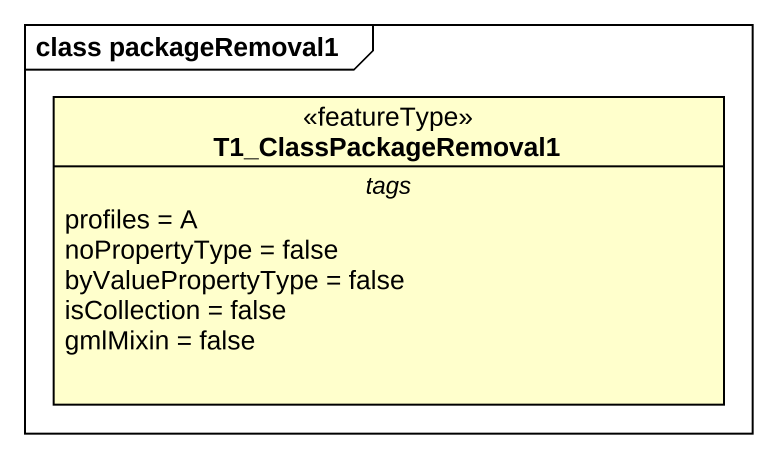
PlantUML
@startuml
mainframe class packageRemoval1
hide circle
hide empty members
class T1_ClassPackageRemoval1 <<featureType>> {
  -- tags --
  profiles = A
  noPropertyType = false
  byValuePropertyType = false
  isCollection = false
  gmlMixin = false
}
@enduml
